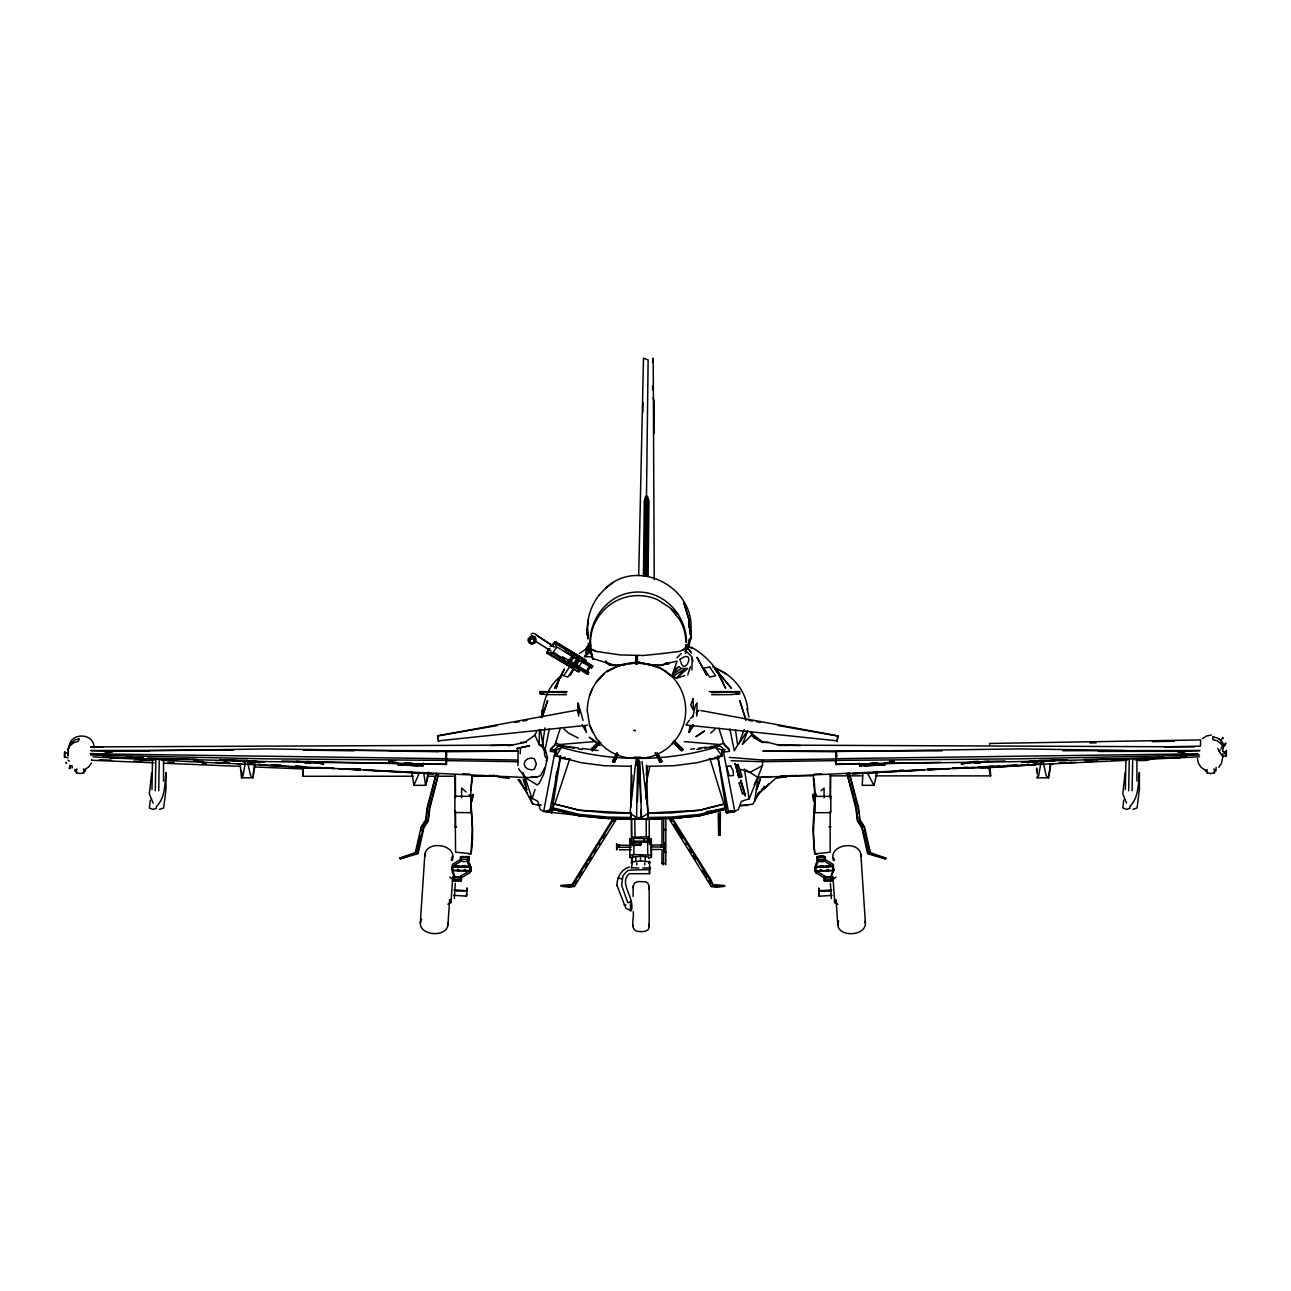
<?xml version="1.0" encoding="UTF-8"?>
<svg xmlns="http://www.w3.org/2000/svg" width="1291" height="1291" viewBox="0 0 1291 1291"><rect width="100%" height="100%" fill="white"/><g stroke="black" fill="none" stroke-linecap="round" stroke-linejoin="round"><path stroke-width="1.5" d="M452.544 869.779L452.544 867.81L452.415 872.426L454.706 877.896M470.198 869.94L470.085 872.587L461.032 877.961L453.48 877.896L453.48 879.865L460.952 879.929L461.032 875.863L470.085 870.602L470.198 867.955M470.085 872.587L470.085 870.602L452.415 870.457L454.706 875.798M636.011 662.154L636.011 656.264L637.302 656.264L637.302 662.154M636.576 757.672L636.511 765.402L637.867 765.321L637.867 757.672M64.55 753.428L64.582 757.543L64.679 751.62L64.55 753.428L68.052 752.653L68.229 749.958M68.326 755.897L68.326 753.96M1226.256 752.169L1226.289 756.284L1226.385 750.361L1226.256 752.169L1222.674 751.394L1222.851 748.699M68.052 755.219L68.052 752.653M451.737 869.488L451.737 867.923M452.108 869.505L452.108 867.939M470.537 868.908L470.537 866.39L470.489 867.923M830.226 811.087L830.129 852.221L814.718 853.916L812.975 828.693L814.637 799.29M827.951 867.132L814.831 867.245L814.831 871.215L814.847 869.731M814.799 868.73L814.831 867.245L814.847 870.989M824.32 878.477L824.997 876.944L832.743 876.879L832.743 880.849L824.352 880.769L824.336 877.122M824.352 880.769L824.368 879.397M832.743 880.849L832.776 879.365M832.727 878.364L832.743 876.879M816.832 860.71L816.8 856.675C831.178 851.527 825.046 868.117 816.8 859.177M825.191 856.837L825.223 860.548M833.97 870.505L833.97 869.569M452.431 869.037L452.35 864.454L460.984 859.144L460.887 857.224L468.375 857.208L467.277 861.275L470.085 869.037L470.021 864.454L468.213 860.903M470.021 864.454L470.005 866.455L452.334 866.455L460.968 861.275L460.887 857.224M460.968 861.275L460.984 859.144M718.393 812.781L718.684 835.325L720.055 835.325L720.265 812.781M1140.26 750.716L1176.456 751.249L1186.945 753.96L1186.8 755.396L1180.055 757.43L1018.857 761.593L835.923 764.24L836.213 751.507L1019.6 748.893L1124.171 750.474M152.499 759.996L151.967 789.527M631.154 766.321L604.123 765.708L581.289 762.707L556.131 756.155L556.211 750.136L550.531 749.458L554.904 744.907L560.294 728.189M630.799 812.604L630.912 819.462L636.753 817.897L647.34 819.462L647.921 818.494L646.436 765.273M630.863 806.714L631.267 765.515M642.87 412.265L642.966 402.227M653.891 433.711L654.247 401.598L653.198 398.096M1125.913 759.963L1125.381 789.495M1129.254 759.286L1128.689 790.77M1132.675 759.286L1132.11 790.77M643.434 575.883L644.306 501.086L645.678 496.212L644.79 572.978L643.87 576.222M645.532 576.27L648.13 359.931L643.499 358.156L638.69 575.592M648.098 575.883L648.953 501.086L647.517 496.212L646.63 572.978L647.582 576.222M720.055 835.325L720.459 812.539M147.577 758.43L267.269 761.609L446.105 764.24L446.283 751.507L266.93 748.909L113.527 751.265L102.715 753.96L90.241 753.524M468.923 859.112C470.021 862.307 459.548 862.485 460.516 859.064M460.484 858.16L461.161 856.595L468.923 856.595L468.875 860.629M461.129 858.128C461.226 853.286 461.081 863.937 461.161 859.112M468.875 858.128L468.923 856.595M281.922 761.045L446.396 764.466L446.573 753.557M455.497 797.548L455.384 775.552M665.785 864.776L665.833 820.301M461.371 877.041L461.371 880.688L452.963 880.785L452.963 876.799L460.709 876.879L461.387 878.396M455.223 797.467L455.077 775.455M470.86 870.925L470.876 867.181L470.876 871.151L470.876 867.181L452.124 867.003M636.011 656.264L635.947 664.187L637.254 664.187L637.302 656.264M814.75 793.852L813.282 777.44M155.275 790.802L155.84 759.318L159.261 759.318L158.696 790.802M642.014 761.48L648.276 813.249L641.482 817.558L636.576 817.558L637.706 761.658M830.323 775.617L830.21 797.628M830.629 775.536L830.516 799.355M940.574 762.336L835.745 764.466L835.955 755.38M539.493 729.609L539.138 744.504L542.527 747.311L544.431 751.12L544.689 755.671L546.997 759.108L546.109 761.028M630.008 910.155L625.861 908.283L616.985 885.336M631.38 910.768C635.172 897.197 618.195 883.383 629.298 873.717L649.534 873.684L649.518 869.585L630.476 870.021L627.458 870.796L623.02 875.508L621.584 885.11L627.733 902.667L631.428 901.392M649.518 869.585L649.534 873.684M835.923 764.24L836.213 751.507L837.02 756.607M989.6 745.052L989.584 743.455L1200.646 739.921L1200.485 746.15L1164.434 746.827M302.836 768.726L302.723 776.278L413.265 776.23M76.508 769.517L76.395 773.115M84.012 769.517L83.883 773.115M630.896 812.572L630.734 818.494L606.964 817.865C646.468 820.237 687.248 820.382 725.494 809.054L726.688 813.088L734.789 811.523L738.371 809.522L741.405 801.356L749.183 798.839L762.513 765.547L762.578 760.028L835.81 758.947L836.052 751.733L762.82 751.088L941.978 750.862M631.057 806.665L631.945 775.133M1207.053 769.517L1206.94 773.115M1214.557 769.517L1214.428 773.115M1216.106 767.322L1215.977 770.921M389.059 761.755L403.163 764.482L389.059 761.755L389.091 760.706L395.982 760.786M392.335 761.835L392.367 760.786M461.032 875.863L460.952 879.929M447.864 904.2L450.995 902.57L452.592 879.171L449.736 877.122M452.512 881.463L452.592 879.171M453.657 895.325L466.503 896.132L466.648 893.259M689.039 645.274L688.974 646.807L692.154 648.469M815.622 869.101L815.686 864.518L817.51 860.984M833.276 869.117L833.357 864.518L824.723 859.209L824.82 857.289L817.348 857.289L818.429 861.355L815.702 866.535L833.373 866.535L824.739 861.355L824.723 859.209C824.416 863.969 824.562 853.367 824.578 858.192M629.718 841.312L629.814 838.989L633.768 838.262L651.342 838.86L651.39 857.482L651.31 848.429M631.686 839.295L631.557 818.623M677 661.379L672.256 674.87L681.374 668.48L687.716 668.48L676.468 678.243L673.402 676.129L684.553 669.093L676.468 678.243L684.827 675.548M637.399 801.953L639.093 760.092L640.707 801.953M520.192 753.766L520.499 748.409M824.739 861.355L824.82 857.289M74.83 770.921L74.894 769.614M85.432 770.921L85.496 769.614M1205.374 770.921L1205.439 769.614M630.734 814.863L630.541 818.994L607.641 818.542L579.643 815.912L552.645 809.247L552.774 805.003M630.541 818.994L630.75 813.378L607.851 812.927L579.853 810.296L552.855 803.631M688.765 627.216L689.136 620.148L683.794 602.623L689.136 620.148L689.91 634.139M1221.399 742.535L1225.111 744.891L1221.399 742.535L1221.593 738.855M876.202 775.859L990.633 775.891L990.116 766.386M541.042 805.374L532.86 804.148L529.229 796.644L537.782 801.34L540.187 809.522L543.656 811.523L547.917 810.538L551.644 813.056L560.633 756.139L556.131 756.155L556.502 750.039L561.44 747.36C611.369 762.093 665.656 762.077 715.569 747.36L721.879 750.039L725.252 749.748M814.831 871.215L814.815 867.471M466.906 890.79L467.068 887.918L466.503 896.132M517.933 765.547L518.127 751.088L517.062 748.425L529.455 745.811L517.062 748.425M862.937 773.438L862.227 785.315L873.975 785.315L877.396 771.324M630.799 844.637L630.766 841.167L649.841 841.087L649.841 842.152L630.783 842.313M833.486 860.694C827.741 844.637 858.241 839.795 860.839 854.222L865.422 923.291C865.373 937.912 832.824 937.072 838.601 920.919M860.694 856.385L860.839 854.222M449.639 899.456L447.929 925.05C446.412 937.573 420.14 935.83 420.285 923.21L424.868 854.158C427.466 839.715 457.966 844.556 452.221 860.613M454.319 898.455L455.32 883.205M472.119 777.279C468.1 802.679 475.588 828.354 470.989 853.835L472.425 828.532L470.86 802.76M833.583 871.054L833.583 867.084M820.802 866.874L820.786 865.535L820.802 866.874L823.109 866.358L815.702 866.535L815.686 864.518M828.58 866.89L828.564 865.551L828.58 866.89L826.337 866.358L833.373 866.535M302.723 776.278L303.337 768.258L333.336 768.161M470.892 867.391L470.876 871.151M587.292 710.373C587.324 695.123 594.78 679.986 607.19 671.03M692.202 657.829L691.879 669.964M616.969 885.691C616.711 877.638 621.407 869.117 629.556 867.019M700.916 710.55L837.956 735.886L836.988 741.728M590.068 642.402C590.052 622.859 601.687 603.768 619.745 595.845A45.056 43.684 1.2 0 1 647.63 592.989C670.255 597.636 686.602 619.615 686.473 642.402M1083.698 759.431L1180.458 757.462L1187.01 755.461L1187.139 754.025L1176.908 751.33L1098.238 751.41M587.018 634.139L588.196 620.148L588.373 623.682M472.522 797.305L472.813 794.465L472.119 800.92L472.813 794.465M450.995 902.57L451.221 900.392M446.105 764.24L446.283 751.507M635.801 761.48L629.992 813.249L636.576 817.558M542.01 715.069C543.463 699.641 549.24 683.52 562.941 674.919M426.127 820.447L427.611 807.811L430.452 797.548M692.654 717.376L695.413 705.548L697.075 702.885L696.85 712.083L697.834 710.873L696.882 713.81M151.709 772.551L149.369 793.997L153.145 803.131M150.321 800.113L149.385 807.988L153.145 809.376L156.292 808.376L156.292 806.665C165.377 797.822 164.748 784.25 165.958 772.551L165.974 789.527L163.634 807.988L159.503 809.376M470.892 790.157L472.425 777.36M1125.123 772.518L1122.799 793.965L1126.559 803.099M1123.735 800.081L1122.799 807.972L1126.559 809.344L1129.722 808.344M553.807 795.45L551.644 813.088L553.177 809.054L557.131 809.538M554.533 789.576L555.001 785.654M555.485 781.733L556.695 771.937M588.147 633.752L587.728 637.012L587.421 629.314L588.115 636.56M754.767 801.178L757.995 777.489L745.73 769.807M633.106 896.438L633.106 886.401L634.51 882.996L637.915 881.592L645.629 881.753L647.792 882.996L649.195 886.401L649.195 926.583C649.05 932.28 641.821 931.828 637.915 931.376C628.959 930.036 634.688 917.191 633.106 911.688M633.106 926.583L633.268 925.34M649.195 886.401L648.55 888.805M528.874 641.433L531.505 637.899M529.342 641.369L529.584 639.949M529.649 639.868L529.843 642.515M534.377 640.255L533.344 642.805M534.91 640.126L532.215 643.806M535.249 640.029L535.458 638.545M535.216 641.046L534.635 637.383M254.972 765.418L252.971 777.811L241.53 777.811L240.094 763.643M544.963 727.93L542.462 745.068L544.85 750.797L549.385 728.899M650.293 867.52L650.309 868.988M1050.858 763.643L1048.599 777.811L1037.173 777.811L1037.512 775.988M253.036 774.697L254.456 765.208M1048.857 775.488L1050.503 764.32M837.165 739.678L837.956 735.886M646.226 774.842L647.517 767.048M541.332 717.409L542.623 709.647L542.914 713.407M245.274 762.803L243.031 775.81L241.53 777.811M1040.901 762.803L1038.658 775.81L1037.173 777.811M426.692 781.507L428.338 772.05M541.284 717.376L542.623 709.647L542.93 713.633M876.024 775.826L876.686 772.05M418.203 765.837L397.725 764.708L422.899 765.983L423.4 763.126M428.757 773.115L425.643 785.331L413.895 785.331L411.732 771.857M685.892 644.435L686.667 646.904L685.44 653.585L685.957 650.971M555.324 749.845L543.656 811.523L586.953 816.315M631.654 867.73L632.671 855.755M633.026 854.642L631.606 861.339M549.676 811.506L560.359 756.3M652.471 361.835L653.198 358.172L654.23 579.627M420.285 923.21L421.657 919.16M452.528 855.998L451.14 860.048M69.101 747.86C68.81 732.11 94.388 732.11 94.098 747.86M1222.432 758.64L1221.48 763.336L1218.769 767.338M420.075 835.083L415.863 853.222L400.129 858.886L418.074 853.69L423.884 827.725L428.354 820.931L429.838 808.295L438.537 773.874L429.403 807.779L427.902 820.382L423.416 827.176L417.542 853.061L399.581 858.208L415.315 852.576L421.205 826.692L425.675 819.898L427.176 807.295L436.326 773.39L430.936 795.837M420.866 831.162L421.673 827.257L425.239 821.802M646 784.525L649.696 766.935M578.723 668.932L578.11 671.707L547.287 652.391L548.497 649.26M687.457 649.454L689.136 639.416L690.185 638.69L690.443 640.175L691.298 636.963L690.572 630.444M696.511 716.118L697.075 714.036M624.909 664.784L614.306 665.123L593.263 658.717C591.213 654.505 588.26 648.986 590.584 644.435C589.374 625.699 601.59 607.27 618.615 599.75A46.524 45.217 1.3 0 1 657.635 599.75L670.239 607.932L679.663 619.632A50.527 49.106 1.2 0 1 685.053 633.687L686.102 642.256M662.767 653.504L643.467 655.489L620.422 654.957L595.974 651.406L591.068 648.905L589.971 645.839M685.214 651.374L686.796 645.694L688.926 643.37M687.748 674.87L690.395 666.721M577.819 703.676L578.594 712.083L578.061 702.885L583.112 720.426M535.023 789.511L532.118 798.855L525.13 777.505L161.165 760.27M542.123 717.522L547.642 700.577L542.091 716.812M554.404 805.326L569.864 758.592M693.299 724.703L689.491 731.755L693.299 724.703C693.929 726.091 691.556 727.898 688.765 732.4L690.056 726.107M559.697 677.791L556.098 688.184L559.6 677.823L564.49 668.932L554.517 688.168L556.841 685.376M688.813 646.904L691.379 634.639L690.088 627.168M685.343 651.519L686.457 648.437M589.616 646.904L590.52 644.435M744.31 729.496L738.694 744.068L747.344 730.948M747.747 730.98L742.438 744.439L751.443 735.16L762.432 742.39L768.742 742.486L778.57 745.101L800.727 745.569M589.632 695.494L592.504 688.506M831.001 877.977L833.292 870.521L815.622 870.683L815.622 872.651L824.691 878.025L824.755 880.01L832.227 879.946L832.227 877.961L824.755 878.025L824.691 875.927L815.622 870.683L820.882 870.763M588.599 645.516L585.404 653.02L589.955 646.985L588.631 652.488L591.004 649.696M544.802 767.661L540.703 775.52L536.766 777.15L525.195 777.569L518.579 768.742M831.001 875.879L833.292 870.521L825.869 870.78L828.144 869.44L828.144 870.763L820.35 870.812L820.35 869.488L822.641 870.796M413.895 785.331L419.22 773.196M599.492 594.618C589.584 606.964 585.436 623.392 587.938 638.98M508.315 745.875L524.775 742.39L534.958 735.16L536.991 730.771M671.61 818.672L713.261 885.497L724.541 886.336L716.182 887.304L711.244 886.53L711.648 885.674M713.261 885.497L710.76 879.494L672.078 817.687M68.052 760.092L69.23 761.093M548.901 648.905L546.706 653.149L550.967 652.601L572.865 666.382L576.093 666.414L578.981 660.556L583.613 662.59M759.608 792.012L752.847 804.196L740.856 805.632M618.389 754.267L614.209 762.206L612.547 761.351L617.114 752.621M614.209 762.206L617.856 755.219M612.547 761.351L616.727 753.428M754.154 784.525L757.026 779.248M585.727 649.421L588.163 645.016L587.324 649.857L590.1 648.727M569.153 886.417L560.794 885.465L572.042 884.577L613.628 817.623M575.044 883.883L576.98 880.462M574.156 668.028L570.138 675.032L574.285 668.738M616.114 819.64L574.463 886.449L569.525 887.224L561.165 886.255L572.446 885.416L614.096 818.607M612.725 761.787C617.13 757.946 610.901 763.836 614.855 761.787M659.362 761.787L660.476 759.915C664.462 763.013 655.909 761.383 661.541 761.722M556.131 756.155L561.44 747.36M585.339 867.197L587.34 863.937M589.325 860.694L591.326 857.45M594.312 852.576L596.313 849.317M603.446 838.327L605.527 834.954M613.903 821.431L615.662 818.655M568.266 659.733L588.696 672.53L587.518 674.37L567.104 661.573L568.266 659.733L569.379 660.363M572.381 653.246L592.811 666.043L591.633 667.883L571.219 655.086L572.381 653.246L573.494 653.875M566.959 662.186L568.201 662.896L559.616 658.232L566.959 662.186L568.266 660.137L562.376 656.764M571.542 654.957L572.849 652.907L574.092 653.617L572.784 655.667L565.668 651.584L565.506 648.953L574.092 653.617M572.93 654.65L573.785 655.183L569.476 661.96L568.637 661.444L572.93 654.65L573.866 655.183M572.784 656.877L569.557 661.96L568.637 661.444M571.477 660.798L574.705 655.715M573.236 664.316L577.545 657.522L578.4 658.055L574.092 664.833L573.236 664.316L574.092 664.833M575.011 665.365L579.32 658.588M589.842 665.64L585.533 672.417L578.416 667.528L582.725 660.75L583.661 661.282M590.52 667.253L591.698 665.414L592.811 666.043M579.094 877.122L582.289 872.119M549.514 648.97L546.706 653.149L552.516 653.02L557.034 647.001L578.981 660.556M573.753 668.092L567.975 677.017L563.602 675.903L569.525 666.995L572.333 667.737M580.66 669.319L578.901 671.966L546.706 653.149L549.885 648.889M757.704 793.997L758.592 792.674M91.403 762.965L88.692 766.967L84.641 769.63M676.904 657.829L681.374 653.424M689.329 720.104L685.973 725.009L837.294 740.856M76.944 769.016L75.62 770.905L76.944 772.793L80.155 773.567L83.35 772.793L84.673 770.905L83.35 769.016M764.433 786.3L755.235 798.822M529.972 637.157L528.519 640.594L529.455 642.805M528.907 638.884L532.182 636.221M529.197 638.884L530.23 637.512M529.52 640.094L530.423 638.819M533.699 643.047L534.7 641.643M652.536 386.074L652.536 389.737M637.802 765.402L637.786 757.785M660.476 759.915L661.492 761.787M718.684 835.325L718.603 814.427M672.256 674.87L678.695 666.721L681.374 668.48M596.394 682.068L604.107 673.999M552.015 646.065L555.453 641.756L586.404 660.75M546.706 653.149L549.256 650.051M590.326 649.583L584.452 656.635L590.245 651.455M586.195 648.97L589.277 645.274M589.067 645.016L586.162 648.469L589.826 646.807M847.17 773.938L856.304 807.859L857.821 820.463L862.291 827.241L868.165 853.125L886.126 858.289L870.392 852.641L864.502 826.773L860.032 819.979L858.531 807.375L849.397 773.47L847.17 773.938L855.868 808.376L857.353 820.995L861.823 827.805L867.633 853.771L885.578 858.951L869.844 853.286L864.437 829.29M849.171 772.809L854.771 795.918M551.693 646.113L555.453 641.756L556.163 647.291M690.959 629.314C693.8 586.275 636.996 557.664 605.592 588.26M550.176 646.42L556.147 642.289L585.614 660.04L584.178 660.459M768.887 783.589L765.095 787.913L761.658 789.366M686.409 645.839L684.811 648.905L679.518 651.406L662.719 653.504M686.651 646.904L683.246 649.922M599.234 594.909L605.85 587.97L613.209 582.564M599.298 844.443L600.299 843.394M600.799 742.357L592.375 750.733L591.052 749.442L598.685 741.792M592.375 750.733L600.025 743.083M591.052 749.442L599.46 741.066M550.789 646.339L555.453 641.756L555.566 643.483L566.265 650.18M690.443 718.474L693.283 715.714M696.123 712.955L698.964 710.179M672.627 742.18L681.567 750.733L682.907 749.442L675.193 741.792M560.649 677.194L558.164 679.486L560.875 677.113M755.542 796.676L775.568 778.392L792.174 775.407M710.728 733.014L715.23 729.012M666.108 662.719L663.348 665.172L658.684 665.72L641.595 663.154M815.896 793.255L812.894 794.53L813.588 800.985L813.588 797.435L816.59 794.772M821.092 790.802L824.078 788.139L824.078 797.903M552.645 809.247L579.853 815.734L607.851 818.365L630.75 818.801M725.494 803.615L699.706 810.264L647.921 813.056L648.05 818.801M671.352 818.542L699.351 815.912L725.72 809.07L699.561 815.734L671.562 818.365L647.84 818.994M646.743 766.321L674.257 765.708L697.092 762.707L722.234 756.155L722.169 750.136L723.105 749.845L734.789 811.523L730.432 810.538L726.688 813.056L709.905 758.317M833.195 881.543L833.115 879.252L835.971 877.186M607.319 671.707L617.776 666.124M1202.486 738.63L1206.552 735.967L1211.329 735.031M648.727 858.628L650.002 857.789L648.727 856.982L640.514 856.223L632.283 857.111L631.009 857.95L632.283 858.757M648.76 863.405L650.035 862.566L648.776 861.743L640.546 861L632.332 861.888L631.057 862.727L632.316 863.534M579.433 653.391L589.132 647.13M674.483 669.319L678.695 666.721M607.141 670.997C624.779 660.976 648.017 660.54 665.575 671.03M762.513 765.547L749.91 772.438L740.663 769.436M1222.851 757.478L1222.674 753.976M1180.458 757.462L1187.139 754.025L1197.903 753.589M655.376 753.476L660.234 762.206L661.896 761.351L657.652 753.428M650.858 845.169L664.058 844.766L664.107 850.043L664.074 848.155M578.965 815.702L553.177 809.054L546.609 812.184L552.064 811.732M531.004 634.059L532.844 633.187L536.427 634.43M530.988 637.092L532.231 636.528M530.02 638.658L533.038 638.028M530.375 638.9L532.876 638.399L533.829 639.335M530.311 639.045L532.796 638.609M530.859 643.241L533.425 642.531M532.15 643.338L534.184 642.418M534.458 642.724L532.263 643.693L529.504 642.708M1217.881 748.264L1218.752 750.62L1220.576 749.845M70.085 766.386L71.941 765.628L72.457 767.774M640.885 843.088L640.901 845.024L632.364 845.637M796.402 775.326L788.801 776.472M1222.674 756.574L1226.256 755.558M547.917 810.538L553.177 809.054M617.727 666.075L623.843 664.51M734.789 811.523L727.285 811.797M149.256 751.072L113.205 751.33L102.651 754.025L102.796 755.461L109.428 757.462L143.527 758.172L109.687 757.43L102.86 755.396L90.386 754.961M725.72 803.631L699.561 810.296L671.562 812.927L648.05 813.378L647.84 817.51L671.352 817.058L699.351 814.427L725.526 807.763L725.526 809.247M859.273 763.126L859.758 765.983L872.119 762.852L877.783 762.723L865.438 765.853M890.483 761.835L879.8 764.482L893.84 761.755L893.808 760.706L890.451 760.786L890.483 761.835L893.84 761.755M633.978 662.751L637.254 661.96M552.516 653.02L554.178 652.633L564.377 659.588M828.515 866.309L820.737 866.293M685.586 645.903L686.828 645.645M629.475 663.687L632.348 663.154M438.504 741.728L437.552 735.886L576.544 710.179L579.385 712.955M631.767 837.407L646.291 836.729L649.341 837.294L649.26 839.182L649.228 818.51M651.471 855.158L633.897 854.561L629.943 855.288L629.863 857.611L629.814 838.989M616.678 846.331C616.614 836.875 616.759 856.837 616.695 847.38L631.138 847.17M437.552 735.886L497.245 725.558M515.077 722.411L519.047 721.717M523.016 721.024L526.97 720.33M696.946 749.425L700.835 748.78M704.741 748.135L718.361 745.875M1132.917 809.344L1137.064 807.972L1139.388 789.495L1139.388 772.518C1138.162 784.202 1138.791 797.79 1129.722 806.617L1129.722 808.344M706.435 811.587L725.477 809.07M676.516 661.202L660.459 665.123L647.84 664.575M690.556 749.248L694.51 748.732M698.479 748.231L706.387 747.215M710.34 746.698L716.279 745.924M642.482 819.172L635.608 819.172M560.1 758.011L565.297 757.365M711.696 694.719L731.787 694.574L739.646 693.67L739.646 691.621L711.696 692.67M1047.162 760.948L1026.926 762.561L1043.354 761.028M716.57 886.481L724.913 885.545L713.665 884.642M438.214 740.856L587.534 725.219M814.718 853.916L817.381 853.641M740.518 805.552L747.667 805.374M537.944 805.326L540.526 805.1M646.678 818.365L650.164 818.058M558.825 744.584L594.07 741.631M708.759 759.14L718.748 758.301M864.873 765.837L885.352 764.708L859.758 765.983M771.437 776.585L757.995 777.489L1127.108 760.318M781.039 775.939L784.88 775.681M636.463 758.35L645.678 757.785M832.05 895.389L819.204 896.212L818.978 893.404L818.881 890.79L831.711 889.951M987.663 767.693L1035.753 764.643M1059.798 763.11L1071.82 762.352M1085.844 761.464L1091.847 761.077M987.599 767.532L1035.689 764.708M1049.712 763.885L1053.714 763.643M1059.733 763.304L1075.758 762.352M1085.779 761.771L1097.802 761.061M1111.825 760.238L1119.846 759.77M896.374 771.389L852.141 773.777L924.017 770.082M900.392 771.179L920.499 770.098M928.552 769.662L944.625 768.807M952.677 768.371L968.766 767.5M978.82 766.967L992.892 766.209M1006.964 765.45L1017.018 764.918M1033.107 764.046L1041.143 763.61M1059.249 762.642L1065.285 762.319M1085.392 761.238L1089.41 761.012M928.003 769.872L949.966 768.742M953.968 768.548L973.93 767.516M979.917 767.209L999.88 766.192M520.483 742.486L526.454 742.18M1135.128 759.931L1139.146 759.737M1149.184 759.237L1199.355 756.784M1187.01 755.461L1199.565 754.961M927.6 769.033L933.619 768.807M953.71 768L965.749 767.532M899.553 770.259L903.571 770.098M927.648 769.113L935.668 768.79M953.726 768.064L967.782 767.483M1176.908 751.33L1199.759 750.604M725.413 801.308L726.688 813.088L717.731 756.139L722.234 756.155L721.879 750.039M647.921 818.494L671.707 817.865M452.334 866.455L459.37 866.293L457.192 867.568L457.143 865.486L459.515 866.761L464.921 865.47L464.97 867.552L462.598 866.277L470.005 866.455M824.336 877.331L832.727 877.105M845.879 773.535L849.397 773.47M456.256 891.08L464.776 890.919M490.386 745.569L512.543 745.101L90.838 746.908L100.795 747.134M1090.088 742.954L1096.107 742.825M1152.379 741.663L1174.487 741.212M1186.8 755.396L1018.486 758.85L835.955 760.383M972.833 761.69L978.868 761.561M982.903 761.48L1005.076 761.028M1039.352 760.334L1067.56 759.754M780.958 777.311L786.348 777.198M460.5 856.998L468.891 856.837M825.207 860.322L816.816 860.468M470.085 870.602L463.066 870.715L465.357 869.424L465.357 870.747L457.579 870.683L457.579 869.359L459.838 870.699L452.415 870.457M814.314 774.084L821.98 773.955M1186.945 753.96L836.278 758.688M632.348 843.201L632.364 844.088L640.901 844.04M616.678 845.169L631.121 845.331M650.874 846.993L664.09 846.977M619.309 849.801L631.154 849.704M650.89 849.543L660.766 849.462M638.867 868.02L631.234 867.681M642.676 867.988L650.293 867.923M461.371 880.688L452.947 880.559L452.947 879.3M832.76 880.623L824.352 880.559M829.161 826.821L830.968 826.805L829.258 826.74M90.919 750.539L233.3 750.2M1062.767 750.716L1199.646 750.539M566.313 694.719L546.464 694.574L539.993 693.67L539.993 691.621L567.12 691.621M709.179 691.621L739.646 691.621M539.993 693.67L543.382 693.67M736.257 693.67L739.646 693.67M778.57 745.101L1194.417 746.876M317.747 762.674L304.821 762.497L312.261 762.658M965.603 762.674L980.434 762.497L973.204 762.497M979.595 767.532L985.598 767.532M787.865 775.826L813.976 775.826M830.032 775.843L862.146 775.859M427.321 776.23L455.465 776.214M471.538 776.214L497.664 776.198M498.019 776.488L489.273 775.278M718.813 835.164L720.184 835.164M816.8 856.675L825.207 857.063M460.871 859.225L468.343 859.225M817.364 859.306L824.836 859.306M661.96 849.543L661.96 863.469L664.107 863.469M566.313 692.67L539.993 691.621M952.758 767.758L988.777 767.887L990.633 775.891M445.798 760.383L267.14 758.85L102.86 755.396L102.715 753.96L445.476 758.688M452.963 876.799L461.387 877.251M90.838 746.908L102.844 747.053M353.912 750.7L303.53 750.152L518.127 751.088L446.589 751.733L446.057 758.947L517.578 760.028M390.172 751.104L438.537 751.652M517.901 761.706L446.363 760.625L446.396 764.466M462.791 773.955L469.682 774.067M820.931 891L831.162 891.21M592.262 656.845L584.775 656.732L591.02 650.938L591.859 654.876M493.065 775.116L499.665 777.214L504.991 777.311M630.541 817.51L607.641 817.058L579.643 814.427L552.645 807.763M147.529 758.253L197.684 759.302M219.744 759.754L247.824 760.351M243.321 761.028L259.846 762.561L239.61 760.948M777.602 745.278L787.655 745.536M630.734 813.056L578.965 810.264L553.177 803.615M731.174 760.722L762.287 761.706L835.487 760.625L835.745 764.466M90.79 750.604L113.205 751.33M99.601 759.737L111.672 760.205M133.796 761.045L141.849 761.351M168.008 762.352L174.043 762.578M202.219 763.659L206.237 763.82M354.154 768.758L360.108 769M352.314 768.758L360.286 769.081M153.936 762.82L91.58 760.254L91.548 759.431M164.005 763.239L240.433 766.386M254.521 766.967L302.804 768.952L303.514 766.644L295.494 766.209M92.984 756.897L139.105 759.189M151.128 759.786L155.146 759.979M316.327 767.58L334.256 768.532M338.242 768.758L360.157 769.92M364.143 770.13L433.857 773.825L389.785 771.421M229.411 762.61L223.408 762.287L229.524 762.626M281.486 765.45L271.465 764.901L281.599 765.482M247.549 763.61L255.553 764.062M295.623 766.257L305.644 766.806M317.667 767.467L333.691 768.339M341.695 768.774L359.737 769.775M365.74 770.098L385.783 771.195M171.396 759.754L177.416 760.109M193.44 761.061L203.445 761.642M215.468 762.352L229.475 763.175M237.496 763.643L241.498 763.885M259.523 764.934L303.579 767.532M750.652 731.626L754.073 737.645L762.674 742.083L768.742 742.486M636.511 758.398L627.345 757.752A47.283 47.283 0 0 1 601.251 744.31L596.361 738.533M453.996 889.87L466.826 890.725M606.254 663.025L609.739 664.09L608.045 664.074L609.739 665.172C621.697 666.931 633.365 659.443 645.129 663.687M590.955 816.622L600.961 817.397M729.286 757.381L762.578 760.028M531.747 636.35L535.168 637.576M531.731 636.624L533.538 636.786M684.182 741.631L720.2 744.584M560.342 758.382L570.154 759.221M685.924 650.971L691.75 656.732M627.474 817.881L630.96 818.187M550.531 749.458L556.502 750.039M468.326 853.561L470.989 853.835M531.343 776.585L536.766 777.15M624.134 904.894L626.07 905.12M470.715 853.754L455.578 852.141L455.19 810.926M499.665 777.214L509.332 778.392M560.778 745.682L578.4 747.973M582.322 748.49L590.148 749.506M594.07 750.023L597.975 750.523M580.159 657.539L581.531 657.732M640.223 842.975L640.417 845.024M715.036 757.284L718.845 757.849M618.034 878.154L621.729 878.751M560.778 745.908L574.495 748.231M578.4 748.893L582.322 749.555M748.522 720.33L752.492 721.024M756.461 721.717L760.415 722.411M778.263 725.558L837.714 735.999M642.676 663.203L636.576 661.96L642.256 663.154M591.02 645.903L588.018 643.37M422.899 765.983L410.377 762.852L404.841 762.723L417.348 765.853M556.711 745.407L562.118 746.908M64.55 756.816L68.052 757.833M648.873 664.478L660.54 668.27L671.82 676.339A48.38 48.38 0 0 1 671.756 744.229M565.668 651.584L572.784 655.667M592.472 649.922L595.974 651.406M568.685 662.848L576.093 666.414M572.865 666.382L580.902 670.255M567.104 661.573L588.696 672.53M578.174 738.049L568.427 733.014L563.909 729.012M747.779 709.647C745.859 690.04 732.045 674.402 714.068 667.512M834.486 900.472L834.728 902.651L837.843 904.281M712.713 666.753L726.026 673.773M565.506 648.953L572.849 652.907M754.073 737.645L762.432 742.39M571.219 655.086L572.333 655.715M578.416 667.528L586.469 672.95L590.778 666.156L582.725 660.75M762.674 742.083L750.652 732.659M573.946 656.732L583.597 662.816M588.422 665.866L591.633 667.883M551.096 651.1L535.426 641.175L534.894 637.189M691.169 647.13C704.273 654.101 714.181 665.381 721.992 677.791L714.552 668.205L731.351 688.168L714.552 668.205M1205.149 770.001L1201.098 767.338L1198.387 763.336L1197.435 758.64M535.91 634.785L554.081 646.775M537.072 635.543L554.178 646.839M571.526 652.81L585.533 661.057L588.244 664.623M596.152 741.857L589.309 737.209L600.137 745.762M533.57 636.641L535.684 639.432M533.473 636.947L534.813 637.883M533.102 637.883L534.813 640.384M532.989 638.141L534.216 639.013M530.924 643.079L528.955 640.546M529.262 642.305L530.779 643.418M1226.095 743.794L1225.627 743.083M582.483 725.832L582.16 724.703L586.372 732.4L584.871 726.107M661.96 863.469L663.639 864.776L663.687 820.301M751.443 735.16L755.041 737.984L751.814 734.66M671.417 609.013L678.291 614.451M665.543 670.997L671.82 676.339M1048.599 777.811L1046.275 775.81L1043.306 762.803M252.971 777.811L250.648 775.81L247.678 762.803M466.116 792.045L461.629 788.075L461.629 797.822M469.117 794.707L472.119 797.354M66.632 763.239L65.728 762.352L66.244 763.126M673.967 740.889L682.907 749.442M673.87 743.083L681.567 750.733M715.876 670.9L723.218 678.388M605.624 660.976L609.739 665.172M728.608 749.458L724.203 744.907L718.829 728.189M685.408 843.475L686.409 844.524M69.94 767.467L70.618 768.306L69.892 765.305M686.78 646.985L691.395 653.02L689.41 649.857M715.569 747.36L722.234 756.155M527.519 793.336L518.046 779.586M1213.895 769.016L1215.218 770.905L1213.895 772.793L1210.7 773.567L1207.488 772.793L1206.165 770.905M69.23 768.613L69.294 767.871M864.034 827.321L859.58 820.511L859.16 816.913M702.369 870.521L706.613 877.186M670.061 818.72L671.804 821.496M532.86 804.148L519.563 779.425M673.902 824.884L682.261 838.408M669.593 819.704L711.244 886.53M689.394 849.397L691.395 852.641M693.396 855.885L695.381 859.144M1219.834 739.356L1219.237 738.549M1222.157 743.761L1223.868 746.505L1223.206 745.246M596.41 738.581L589.584 725.171L587.244 710.34M751.12 731.916L752.911 734.902M1218.752 750.62L1222.303 755.945M708.727 880.527L710.663 883.964M657.038 752.621L661.896 761.351M867.455 773.18L873.975 785.315M655.15 752.685L660.234 762.206M1221.173 747.473L1221.27 748.312M833.615 858.176L834.567 860.129M574.075 885.61L574.463 886.449M572.042 884.577L572.446 885.416M534.958 735.16L539.138 744.504L543.043 745.488L540.461 729.512M522.855 772.341L525.195 777.569L537.266 785.009L539.202 783.217L543.656 774.439L547.497 757.995L544.947 747.909M533.893 639.11L534.313 640.481M589.632 725.203L592.504 732.142M648.55 924.178L649.195 926.583M577.771 711.196L578.642 713.81M745.859 719.41L739.775 700.577L745.891 720.491M743.196 788.01L745.407 795.918L740.84 780.264L743.051 788.188M855.255 797.628L857.627 806.181M578.239 714.036L578.788 716.118M1222.964 738.452L1222.609 737.387L1222.819 738.565M587.583 671.901L588.196 674.435M813.588 797.435L812.894 794.53L813.185 797.37M729.883 728.899L734.289 750.797L737.677 745.068L735.45 729.835M865.002 921.177L865.422 923.291M591.149 651.519L592.682 659.314M692.283 658.265L692.896 661.379M717.78 756.3L728.463 811.506M744.342 768.936L749.183 798.839M423.755 773.438L425.643 785.331M1036.754 768.032L1037.318 771.76M437.778 735.999L438.327 739.678M1036.495 768.936L1037.254 774.213M241.514 770.905L242.079 774.697M633.106 886.401L633.268 887.643M858.095 807.892L858.741 813.298M813.588 777.343C817.768 802.728 810.587 828.386 814.992 853.835M690.54 630.476L691.266 637.012M724.558 793.465L724.993 797.386M833.115 879.252L834.728 902.651M587.599 634.591L587.986 638.238M818.881 890.79L818.639 887.982L818.801 890.855M836.068 899.537L837.778 925.131M830.387 883.286L831.404 898.52M447.799 922.904L447.929 925.05M424.868 854.158L425.013 856.304M819.059 893.34L819.204 896.212M833.292 872.506L833.179 867.875L833.179 869.86M815.622 872.651L815.509 868.036L815.509 870.005M590.342 642.256L590.891 653.585M641.014 809.925L641.32 817.897M649.841 841.087L649.857 844.556L649.841 843.394M644.193 839.198L644.241 841.571M639.82 761.658L641.482 817.558M649.599 867.568L649.551 861.194M644.725 863.066L644.709 864.922M636.818 863.098L636.802 864.954M816.816 856.917L816.832 858.192M815.218 867.988C815.121 863.163 815.266 873.813 815.17 868.972M649.373 837.762L649.438 843.733M634.817 819.898L634.994 836.81M631.46 818.655L631.477 843.878M664.058 844.766L664.042 842.878L664.042 843.927M640.239 844.007L640.239 845.734M632.364 844.088L632.364 845.153M661.347 844.782L661.363 846.993M660.734 845.072L660.75 846.912M647.598 838.166L647.743 854.464M645.258 856.401L645.29 861.178M640.514 856.223L640.546 861M635.769 856.482L635.801 861.258M633.768 838.262L633.897 854.561M619.277 845.427L619.293 847.267M618.76 845.137L618.776 847.364M470.489 869.488L470.489 870.424M460.516 856.772L460.484 860.468M646.178 819.817L646.291 836.729M646.145 783.605L646.21 799.258M461.339 879.332L461.355 880.478M460.726 878.348C460.677 873.636 460.742 884.077 460.693 879.365M455.481 811.022L455.562 826.789M452.98 877.025L452.98 878.283M636.495 757.785L636.511 765.402M1136.935 759.786L1136.935 781.071M824.691 875.927L824.755 880.01M661.96 817.687L661.96 843.572M630.428 902.651L630.428 910.93M163.521 759.802L163.521 781.103M671.772 744.261A47.283 47.283 0 0 1 645.629 757.752M746.876 708.84A53.512 53.496 0 0 1 748.909 717.15M825.014 879.445C824.965 883.932 824.981 872.587 825.014 879.445M454.965 796.224L454.819 812.523L470.876 812.668L471.005 796.353L454.965 796.224M634.107 730.48L635.414 730.706L634.155 730.335M528.39 638.706L528.116 640.772L530.585 643.838L534.635 643.128L535.943 641.417L535.426 637.464L533.748 636.285L531.65 636.108L528.39 638.706M1213.153 736.79L1212.765 739.549L1217.332 740.889L1221.028 743.858L1223.287 747.973L1223.674 745.214L1221.415 741.099L1217.72 738.145L1213.153 736.79M536.394 764.014L534.393 769.129L531.698 769.888L527.777 769.065L525.114 766.87L524.194 763.885L525.082 760.915L527.874 758.753L531.714 757.978L534.442 758.818L536.394 764.014M555.065 749.28L554.565 751.943L550.224 751.362L550.886 748.699L556.599 743.245L561.246 745.633L557.825 746.65L555.065 749.28M680.147 659.249C683.875 679.937 697.592 647.194 680.147 659.249M760.318 779.086L756.445 789.882L760.318 779.086M693.106 698.528L690.733 705.064L693.299 710.05L693.106 698.528M68.875 747.118L67.681 749.861L69.924 745.746L73.603 742.777L78.17 741.437L79.364 738.694L74.813 740.033L71.118 742.987L68.875 747.118M633.413 758.22L640.61 758.22L633.413 758.22M633.8 757.478L640.998 757.478L633.8 757.478M592.279 748.296L591.165 750.184L593.36 750.103L592.279 748.296M681.616 748.312L680.502 750.168L682.665 750.103L681.616 748.312M696.091 736.564L704.402 731.061L696.091 736.564M667.512 663.025L666.172 664.074L668.738 663.994L667.512 663.025M738.081 764.417L736.628 765.192L740.631 777.343L742.099 776.585L738.081 764.417M697.059 657.426L706.613 674.967L697.059 657.426M723.154 743.245L717.602 745.633L721.024 746.65L723.783 749.28L724.283 751.943L729.512 751.362L728.866 748.699L723.154 743.245M665.882 829.613L663.735 829.613L665.882 829.613M664.817 851.931L663.735 852.302L665.882 852.302L664.817 851.931M1142.922 758.995L1137.823 760.27L1146.085 758.898L1142.922 758.995M1146.779 758.656L1138.759 760.625L1146.36 760.447L1154.38 758.479L1146.779 758.656M709.695 666.995L703.756 668.092L709.534 677.017L715.617 675.903L709.695 666.995M973.721 761.642L961.246 763.965L977.981 761.545L973.721 761.642M1159.512 757.059L1148.829 758.995L1162.868 756.978L1159.512 757.059M985.566 761.545L974.866 763.239L988.922 761.48L985.566 761.545M1034.591 760.915L1021.956 762.352L1038.319 760.819L1034.591 760.915M1052.294 760.48L1041.611 761.69L1055.651 760.415L1052.294 760.48M741.018 782.443L738.985 782.62L742.486 793.965L744.52 793.787L741.018 782.443M730.625 765.999L726.51 766.338L729.27 775.843L733.385 775.504L733.143 770.727L730.625 765.999M456.449 826.676L454.739 826.74L456.546 826.74M830.742 796.289L814.702 796.434L814.847 812.749L830.888 812.604L830.742 796.289M129.407 757.059L126.131 756.978L140.235 758.995L129.407 757.059M311.002 761.642L306.838 761.545L323.638 763.965L311.002 761.642M299.431 761.545L296.155 761.48L310.26 763.239L299.431 761.545M234.22 760.48L230.944 760.415L245.048 761.69L234.22 760.48M251.519 760.915L247.872 760.819L264.316 762.352L251.519 760.915M142.22 758.656L134.78 758.479L142.914 760.447L150.353 760.625L142.22 758.656M145.738 758.995L142.639 758.898L150.918 760.27L145.738 758.995M524.662 779.586L523.097 779.264L526.793 790.189L524.662 779.586M1224.562 753.557L1223.949 752.943L1224.626 753.573M720.717 677.823L715.827 668.932L725.59 688.184L720.717 677.823M735.45 764.369L735.031 763.433L738.936 777.795L735.45 764.369"/></g></svg>
